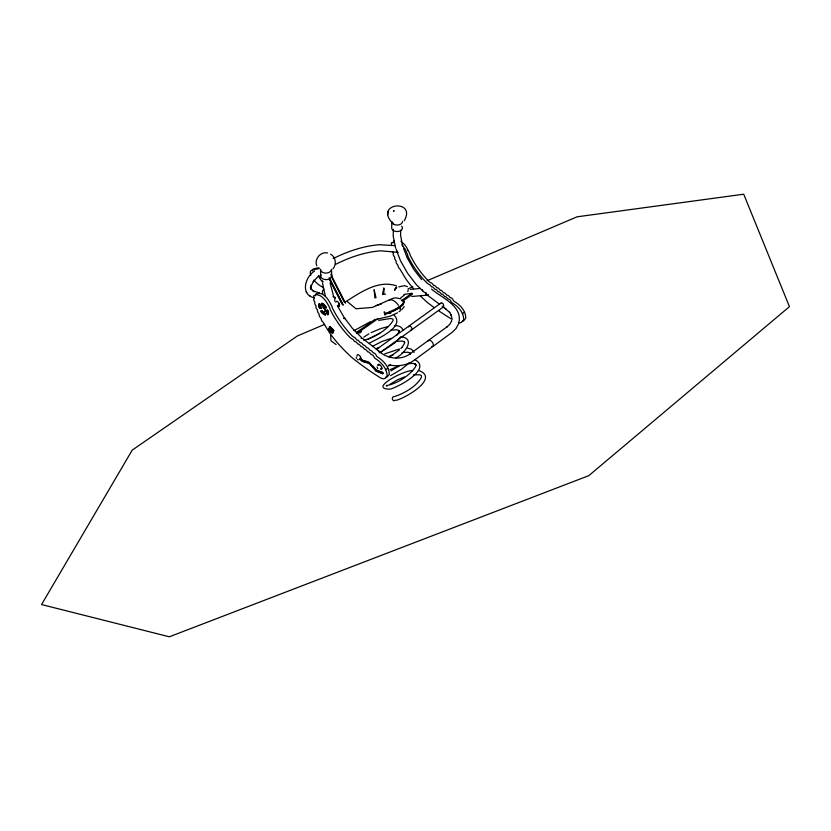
<?xml version="1.0" encoding="UTF-8"?>
<svg xmlns="http://www.w3.org/2000/svg" width="831" height="831" viewBox="0 0 831 831"><rect width="100%" height="100%" fill="white"/><g stroke="black" fill="none" stroke-linecap="round" stroke-linejoin="round"><path stroke-width="1.25" d="M408.727 326.936C409.236 323.519 414.181 329.678 411.023 329.845M393.364 229.294L393.188 236.046L395.587 248.085M400.698 230.229L400.552 235.183L402.723 246.205M320.61 305.507L319.083 303.855L318.803 306.961L319.987 308.353L320.963 305.06L319.738 303.886M322.127 311.168C331.818 319.405 317.224 311.428 321.919 310.95M325.118 313.848C327.092 316.84 319.623 309.932 321.711 310.784M323.758 306.224C315.531 297.301 332.556 312.331 323.778 306.234M326.365 313.235L327.019 310.171L328.214 311.573L327.913 314.679L326.365 313.235L327.424 310.368M326.718 312.788L327.985 314.554L328.692 313.142M328.577 329.232C335.194 329.824 332.587 337.937 328.993 328.64M329.294 327.3C338.975 331.361 329.305 333.252 330.032 326.999M383.673 288.939L383.351 294.319M330.665 335.173L330.956 340.762L336.119 344.564M396.553 308.665L385.688 313.474L384.161 311.822L384.857 315.105L385.189 314.253C391.474 311.822 396.699 310.171 401.892 305.59C403.814 305.86 404.219 299.762 403.876 302.183L401.602 305.102L396.138 308.903M458.702 323.436C463.386 306.088 441.541 297.799 431.497 289.105M319.416 303.616C317.317 304.541 320.621 310.202 320.631 307.023M326.178 307.636C320.434 305.361 321.42 299.762 325.877 306.909M408.239 289.957L407.761 291.567M328.92 328.993C328.806 330.946 334.27 333.802 332.836 332.255M337.812 305.528L339.547 305.455L339.173 303.492L338.518 303.544M391.245 221.742C375.467 202.691 416.56 199.16 404.24 220.714M387.797 214.678L388.389 211.303M425.856 293.987A3.677 1.34 -49.3 0 1 425.794 293.54L425.908 292.959M439.204 303.99L426.916 294.839L425.711 292.865L423.758 291.91L416.134 284.42L407.522 273.16L400.469 260.716L396.678 250.889M361.08 338.259L361.911 338.414M320.6 306.296L320.953 305.268M382.738 294.579L383.808 287.921L383.777 294.143M339.038 303.346L338.653 302.754A2.69 1.298 55.4 0 0 336.773 301.321A2.69 1.298 55.4 0 0 335.817 302.235M379.549 352.884L378.593 350.911L362.441 338.29M339.484 305.559L339.432 304.094M428.079 341.084L428.682 340.243C431.455 339.952 434.104 343.619 433.221 346.205L431.673 346.517M451.472 321.306L451.752 320.714L450.007 323.986L447.005 326.895L447.41 326.552L409.662 354.141C400.002 360.841 386.363 358.566 378.178 350.547M313.536 281.262L310.887 286.716L311.074 285.241L311.396 289.79L310.264 287.765L314.066 291.733M398.797 286.913L404.375 285.635L407.419 286.653M458.421 324.028L456.032 328.536L451.804 332.587L413.558 360.685C406.401 365.588 397.28 366.658 388.898 364.944M440.337 303.689C442.237 301.206 444.512 305.081 443.422 306.94L380.214 352.531M394.673 289.884L396.595 287.308M404.178 306.597L401.653 309.838M332.961 268.849C336.835 264.538 335.797 256.945 330.603 254.193M395.057 289.198L396.647 287.256M395.369 288.918L395.982 287.993M395.785 357.87C403.025 355.117 416.196 339.37 402.214 336.971M402.194 347.088L404.593 343.182L404.365 341.759L404.666 342.559L404.011 341.52L401.892 341.032L396.616 341.364M400.864 336.711L394.361 343.234L381.159 351.866M396.564 335.547L398.672 332.483L398.89 330.499L399.088 331.455L398.496 330.364L396.47 329.772L390.83 330.177M376.37 349.508L440.794 303.138M316.009 294.309L315.759 295.265A1.828 0.873 55.8 0 1 315.198 295.691L315.022 295.597A2.358 1.122 55.7 0 0 313.858 297.01L314.263 298.215L313.599 299.596A2.348 1.122 55.7 0 0 314.263 301.154L314.409 301.331A1.174 0.551 55.6 0 1 314.793 302.64L314.7 302.983A2.348 1.111 55.6 0 0 315.396 304.977L315.593 305.237A1.205 0.571 55.6 0 1 316.04 306.442L315.915 306.847A2.348 1.111 55.5 0 0 316.975 309.309A1.309 0.623 55.5 0 1 317.567 310.669L317.525 310.867A2.337 1.111 55.4 0 0 318.585 313.329A1.34 0.634 55.4 0 1 319.187 314.637L319.125 314.887A2.337 1.111 55.4 0 0 320.6 317.743L321.223 318.844A2.337 1.101 55.3 0 0 322.667 321.774A2.503 1.184 55.3 0 1 323.467 322.885L328.796 331.611A55.937 27.174 55 0 0 337.241 342.601A100.634 49.974 55.2 0 0 345.987 351.96L351.409 357.143A221.732 115.551 56.7 0 0 366.907 368.881L369.244 370.512A222.625 116.049 56.7 0 0 378.23 376.433A11.198 5.391 54 0 0 385.283 378.209L387.142 375.851C386.914 368.424 381.346 362.316 375.342 358.545A2.348 1.132 54.2 0 1 373.919 356.728A2.389 1.153 54.2 0 0 371.27 354.557L370.314 353.57A2.379 1.153 54.3 0 0 367.946 351.949L366.99 350.962A2.379 1.143 54.4 0 0 364.632 349.342L363.687 348.355A2.379 1.143 54.5 0 0 361.329 346.745L360.384 345.758A2.379 1.143 54.5 0 0 358.036 344.148L357.091 343.172A2.368 1.143 54.6 0 0 354.744 341.562A1.153 0.551 54.7 0 1 353.954 340.72L353.809 340.461A2.368 1.132 54.7 0 0 351.804 338.819L350.028 337.521A56.685 27.922 55.1 0 1 331.59 312.321L330.395 310.005A2.306 1.101 55.4 0 1 330.021 308.54C327.445 303.149 324.048 296.968 318.699 295.067A1.735 0.831 55.7 0 1 317.494 294.704L316.029 294.288M313.194 281.802L318.637 275.819M400.854 348.553L402.433 346.818M314.544 271.124C305.06 276.713 300.095 294.828 314.284 297.82M403.45 304.001L399.638 307.356L393.717 310.887M409.621 362.607L401.55 369.213L390.56 375.643M338.518 305.465A1.35 0.654 55.4 0 0 339.225 305.839L339.432 305.673M337.843 305.631A2.69 1.298 55.4 0 0 339.11 305.912L339.204 305.839M399.451 349.872L389.23 357.257M400.719 297.841L404.552 294.963M339.266 305.808L339.318 304.426A1.35 0.654 55.4 0 0 338.643 303.689M385.646 369.702L387.848 368.091M462.4 313.682L464.467 312.176M360.207 358.327L362.752 360.706L369.286 362.576L376.246 370.397L382.696 372.506L376.672 370.211M359.688 359.408L362.918 361.662L369.213 363.417L376.277 371.301L382.644 373.732L383.018 372.755M375.56 370.678L382.987 373.483M360.54 359.491L360.477 356.842A2.825 1.35 54.4 0 0 358.327 354.775A2.825 1.35 54.4 0 0 357.06 355.585L357.122 356.125M368.632 362.223L369.753 363.022M368.621 363.126L369.951 363.521L375.892 370.429M361.984 360.135L367.842 361.693M362.067 361.059L368.954 362.887M362.835 360.737L363.324 360.55M356.354 332.535L375.134 319.27M401.373 300.739L411.875 293.322L412.249 294.392L402.827 301.051M356.956 333.48L377.741 318.782M332.379 329.118L333.273 329.814M331.652 331.039L332.545 331.735M332.649 330.904L333.595 330.967M333.262 331.195L333.979 330.769M332.535 333.117L333.252 332.691M363.843 337.095L368.912 333.823M329.367 326.947L330.167 326.645M329.336 327.539L329.98 326.604M330.239 327.165L331.86 328.255M328.588 329.024L329.263 328.525M329.315 328.92L331.995 330.8M324.952 314.991L325.7 314.357M327.643 314.793L328.411 314.17M326.635 310.379L327.362 309.942M324.059 312.892L323.55 312.051M327.632 310.565L328.474 311.085L328.297 312.061M324.547 313.173L324.952 313.588M333.013 296.49A31.64 15.519 55.9 0 0 334.311 297.467L334.8 297.134A1.122 0.54 55.5 0 1 335.329 297.81M319.987 308.353L320.704 307.917M320.984 310.898L321.659 310.389M325.679 307.896L326.354 307.387M390.227 384.109L397.81 379.653L404.531 376.931M321.649 303.72L322.376 303.273M399.171 365.889L390.902 370.917M319.499 276.754L319.364 276.505A1.122 0.54 56 0 1 319.27 275.83L318.782 276.162A1.122 0.54 56 0 0 318.875 276.837L319.655 277.003A23.081 11.302 56 0 0 320.309 278.011M353.871 330.738L370.346 321.732M372.527 346.34L381.574 341.603L391.214 338.352M367.541 339.484L379.767 333.221M345.883 301.58C360.394 292.543 378.198 279.642 396.387 285.822M397.55 312.788L390.414 316.123L376.464 319.374M376.568 348.573L378.676 347.42M389.957 369.691L398.953 365.848M388.212 366.087L390.497 364.954M371.156 332.618L380.775 328.557L387.994 326.573M333.273 258.534C347.597 251.357 363.033 246.101 379.071 244.719L394.777 245.623M335.953 264.185C349.83 257.215 364.809 252.125 380.349 250.817L398.101 252.312M384.795 353.861L399.285 348.978M324.661 324.35L297.28 336.015L132.212 450.142L41.55 604.553L169.347 636.795L588.805 475.654L789.45 306.66L743.714 194.205L577.057 216.818L427.051 280.733M408 288.845L412.758 286.82M388.804 356.457L393.323 354.744M387.267 313.266L386.041 313.692M369.452 343.12C377.326 338.716 405.549 326.947 394.123 315.178M387.288 313.64C386.093 312.726 390.549 313.775 390.321 312.144M394.164 241.239L393.551 242.34A1.766 0.924 55.9 0 1 392.949 242.787L392.772 242.704A2.285 1.195 55.8 0 0 391.494 244.169L391.65 245.571M389.074 300.053C392.938 298.651 396.304 302.494 398.402 305.257M376.183 305.579L381.491 303.949M394.933 396.408C405.133 392.959 417.058 385.958 421.473 377.191L421.431 375.643L419.873 374.791L413.287 374.812M396.242 400.293C405.081 398.288 439.89 378.23 418.845 370.522M378.697 320.413L390.591 318.46L392.98 319.073L393.146 320.413C387.713 329.845 373.794 337.843 363.77 340.367M318.907 267.686L313.9 268.808A6.7 3.241 56 0 0 312.394 270.937M319.291 268.548L311.781 270.22A6.71 3.231 56 0 0 310.794 275.113M403.949 294.413L411.875 293.322M412.737 370.823C407.367 368.549 366.606 389.282 390.331 389.137C398.516 386.789 432.172 369.172 415.033 359.698M443.006 306.784L442.435 306.39L443.422 306.94M402.09 352.573L407.73 352.23L409.787 352.874L410.41 354.068L410.234 353.123L410.275 354.079M407.834 363.677L413.132 363.407L415.625 364.331L414.773 363.76L415.926 365.557L415.874 364.601L415.417 366.99C409.153 375.944 397.478 383.475 386.727 385.563L386.186 385.439L386.945 386.207M410.472 289.375L420.257 288.461M411.75 296.501L428.256 295.057A3.677 2.992 84.9 0 1 426.158 293.707L426.417 294.392M428.225 295.057L426.947 294.86M394.434 325.721C397.737 325.399 402.1 326.49 402.921 330.198M324.526 311.822L325.43 311.334L325.035 309.267M407.637 348.21L411.366 349.176L414.129 352.365M327.611 252.967C320.558 251.336 314.045 259.147 316.767 265.816M343.483 318.377L345.332 318.678M382.644 373.732L382.353 372.755M324.599 311.822L325.472 311.178L324.942 309.07A2.825 1.35 55.4 0 0 322.812 307.023A2.825 1.35 55.4 0 0 321.607 307.906L321.67 308.467M401.84 300.147L403.97 301.466L404.063 302.411M319.104 292.844L312.913 290.798L313.547 291.182M359.833 359.449L360.945 359.065L360.571 357.05M358.358 359.844L357.455 359.449M443.245 306.93L449.82 312.57L449.436 312.186L451.399 315.541L451.191 314.959L451.939 318.481M400.719 298.817L395.951 297.841L393.011 298.298L372.33 307.439L355.99 308.758L347.14 301.476M401.882 242.579C404.448 243.473 406.993 247.596 407.99 250.401M404.126 301.726L403.471 301.757M332.992 330.665L329.876 327.757M425.794 293.54L425.711 292.865M442.279 306.275L446.569 309.464M402.474 221.41A5.36 3.573 0.2 0 1 399.264 224.754A5.36 3.573 0.2 0 1 393.395 224.027L392.533 223.3A5.36 3.573 0.2 0 1 391.765 221.513L391.744 228.016A5.339 3.584 0.3 0 0 392.502 229.803L393.375 230.54A5.339 3.584 0.3 0 0 400.937 230.467L401.757 229.709A5.339 3.584 0.3 0 0 401.653 226.136M397.665 252.167L397.249 251.772A2.711 0.571 73.4 0 1 396.19 249.04L396.19 249.04M361.62 337.656L352.396 328.338L344.169 317.515L337.448 305.839M360.176 358.545L362.409 360.82M306.213 291.951L306.753 292.512M309.838 295.784L310.368 296.335M407.99 250.401L409.776 253.548A2.233 1.184 55.4 0 0 410.099 254.992L411.231 257.257A54.846 29.729 55.1 0 0 429.128 281.626L430.905 282.852A2.296 1.215 54.7 0 1 432.909 284.389L433.044 284.649A1.111 0.592 54.6 0 0 433.824 285.459A2.296 1.215 54.6 0 1 436.171 286.955L437.106 287.89A2.296 1.215 54.5 0 1 439.454 289.396L440.388 290.331A2.306 1.215 54.4 0 1 442.746 291.837L443.681 292.782A2.306 1.226 54.3 0 1 446.05 294.288L446.985 295.234A2.306 1.226 54.2 0 1 449.363 296.75L450.298 297.695A2.306 1.226 54.1 0 1 452.947 299.731A2.264 1.205 54.1 0 0 454.339 301.497C460.332 304.915 465.89 310.971 465.734 318.263L463.698 320.714A10.834 5.744 53.9 0 1 462.275 321.285M372.568 365.671L375.872 369.525M400.895 241.239L401.57 242.257M401.975 244.854L405.393 249.508L407.689 254.992A2.233 1.174 55.4 0 0 408.011 256.436L409.143 258.701A54.888 29.687 55.1 0 0 427.061 283.091L428.838 284.316A2.296 1.205 54.7 0 1 430.832 285.864L430.967 286.124A1.111 0.592 54.6 0 0 431.756 286.924A2.296 1.215 54.6 0 1 434.094 288.43L435.029 289.365A2.296 1.215 54.5 0 1 437.386 290.871L438.321 291.816A2.306 1.215 54.4 0 1 440.679 293.322L441.614 294.267A2.306 1.226 54.3 0 1 443.983 295.774L444.917 296.719A2.306 1.226 54.2 0 1 447.286 298.236L448.231 299.181A2.316 1.226 54.2 0 1 450.88 301.227A2.275 1.205 54.1 0 0 452.272 302.983C458.265 306.41 463.823 312.477 463.677 319.769L461.652 322.22A10.845 5.744 53.9 0 1 458.473 322.729M421.608 279.6L413.578 269.109L407.169 257.766L403.596 248.469M377.814 368.725L377.025 366.835M400.075 308.415L399.327 306.826L400.075 308.415A4.685 2.379 54.7 0 1 399.015 311.625M422.834 291.016L422.158 289.583M331.07 274.76L345.54 303.232M331.164 276.235L344.46 302.474M329.201 277.564L343.12 304.904M329.606 278.863L342.943 305.06M329.294 279.029L342.05 304.104M381.471 366.72L381.824 368.756L380.525 369.089L381.876 368.611L381.377 366.513A2.867 1.382 54 0 0 379.185 364.414A2.867 1.382 54 0 0 377.876 365.214M333.595 296.376L330.094 282.872M356.499 358.327L356.219 357.174M325.368 296.2L322.563 283.454M375.996 297.758L374.116 289.718L374.906 298.049M317.982 293.748L318.543 292.678L319.727 293.187A1.735 0.831 55.7 0 0 320.932 293.551C326.292 295.493 329.627 301.601 332.244 307.013A2.306 1.111 55.4 0 0 332.618 308.467L333.813 310.794A56.633 27.974 55.1 0 0 352.24 335.963L354.006 337.261A2.368 1.143 54.7 0 1 356.011 338.892L356.156 339.162A1.153 0.551 54.7 0 0 356.946 340.004A2.368 1.143 54.6 0 1 359.293 341.603L360.239 342.58A2.368 1.143 54.5 0 1 362.586 344.19L363.531 345.177A2.379 1.143 54.5 0 1 365.889 346.787L366.835 347.763A2.379 1.153 54.4 0 1 369.193 349.384L370.148 350.37A2.379 1.153 54.3 0 1 372.517 351.991L373.472 352.978A2.389 1.153 54.2 0 1 376.121 355.138A2.337 1.132 54.2 0 0 377.544 356.956C383.548 360.716 389.116 366.824 389.334 374.251L387.464 376.609A11.187 5.402 54 0 1 386.114 377.118M320.745 275.778L320.506 269.265A5.516 3.791 -1.9 0 0 325.804 273.108A5.516 3.791 -1.9 0 0 331.517 269.348L331.714 275.871M313.879 280.068A16.859 8.165 56.1 0 0 322.199 286.82A1.787 0.862 55.8 0 1 323.643 289.24A3.854 1.849 55.8 0 1 323.384 289.998L323.321 290.071A4.467 2.15 55.7 0 0 322.823 293.478M323.581 308.363A1.402 0.665 55.4 0 1 323.82 308.602M378.136 365.183A1.911 0.924 54 0 1 378.302 365.006L378.541 364.923A1.911 0.924 54 0 1 379.175 365.11M315.925 294.548A2.358 1.122 55.7 0 1 316.85 293.904M322.657 282.166A23.091 11.291 56 0 1 319.177 277.325M334.311 297.467A1.122 0.54 55.5 0 1 334.966 299.015L334.872 299.191A9.048 4.394 55.3 0 0 334.675 301.134M323.145 281.844A23.081 11.302 56 0 1 322.397 280.92M331.081 273.97A5.495 3.791 -1.9 0 1 329.969 278.541L328.806 279.133A5.495 3.791 -1.9 0 1 322.729 278.811A5.495 3.791 -1.9 0 1 320.984 274.801M384.691 294.184A26.966 21.014 44.3 0 1 385.605 294.267M393.479 242.247A2.285 1.195 55.8 0 1 394.455 241.125M392.429 251.564A2.275 1.184 55.7 0 0 392.72 252.073L392.928 252.323A1.163 0.602 55.7 0 1 393.323 253.507L393.177 253.912A2.275 1.184 55.6 0 0 394.164 256.332A1.267 0.665 55.6 0 1 394.715 257.683L394.663 257.87A2.275 1.184 55.5 0 0 395.639 260.29A1.298 0.675 55.5 0 1 396.21 261.568L396.138 261.817A2.264 1.184 55.4 0 0 397.519 264.622L398.101 265.775A2.264 1.174 55.3 0 0 399.482 268.569A2.42 1.257 55.3 0 1 400.262 269.639L405.372 278.136A54.192 28.919 55.1 0 0 413.609 288.762M420.476 296.013A97.424 53.111 55.3 0 0 422.231 297.737L427.601 302.681A214.273 122.354 57 0 0 434.249 307.626M438.706 310.773A214.273 122.354 57 0 0 443.089 313.723L445.426 315.25A215.125 122.874 57 0 0 452.189 319.436M393.395 224.027A4.321 2.233 -57 0 0 393.053 223.072L392.959 222.999A4.352 2.535 -49.8 0 1 393.354 223.996M361.049 329.782A2.057 1.849 81.8 0 1 360.467 332.608A2.057 1.849 81.8 0 1 357.912 331.881M395.286 400.075A2.036 1.631 77.8 0 1 392.45 399.296A2.036 1.631 77.8 0 1 394.195 396.719M395.359 289.074L394.881 289.988L395.359 289.074M393.936 210.742L393.447 211.479L393.946 210.752M390.684 312.872L390.092 313.183L390.726 312.934M329.585 254.057L329.585 254.057"/></g></svg>
